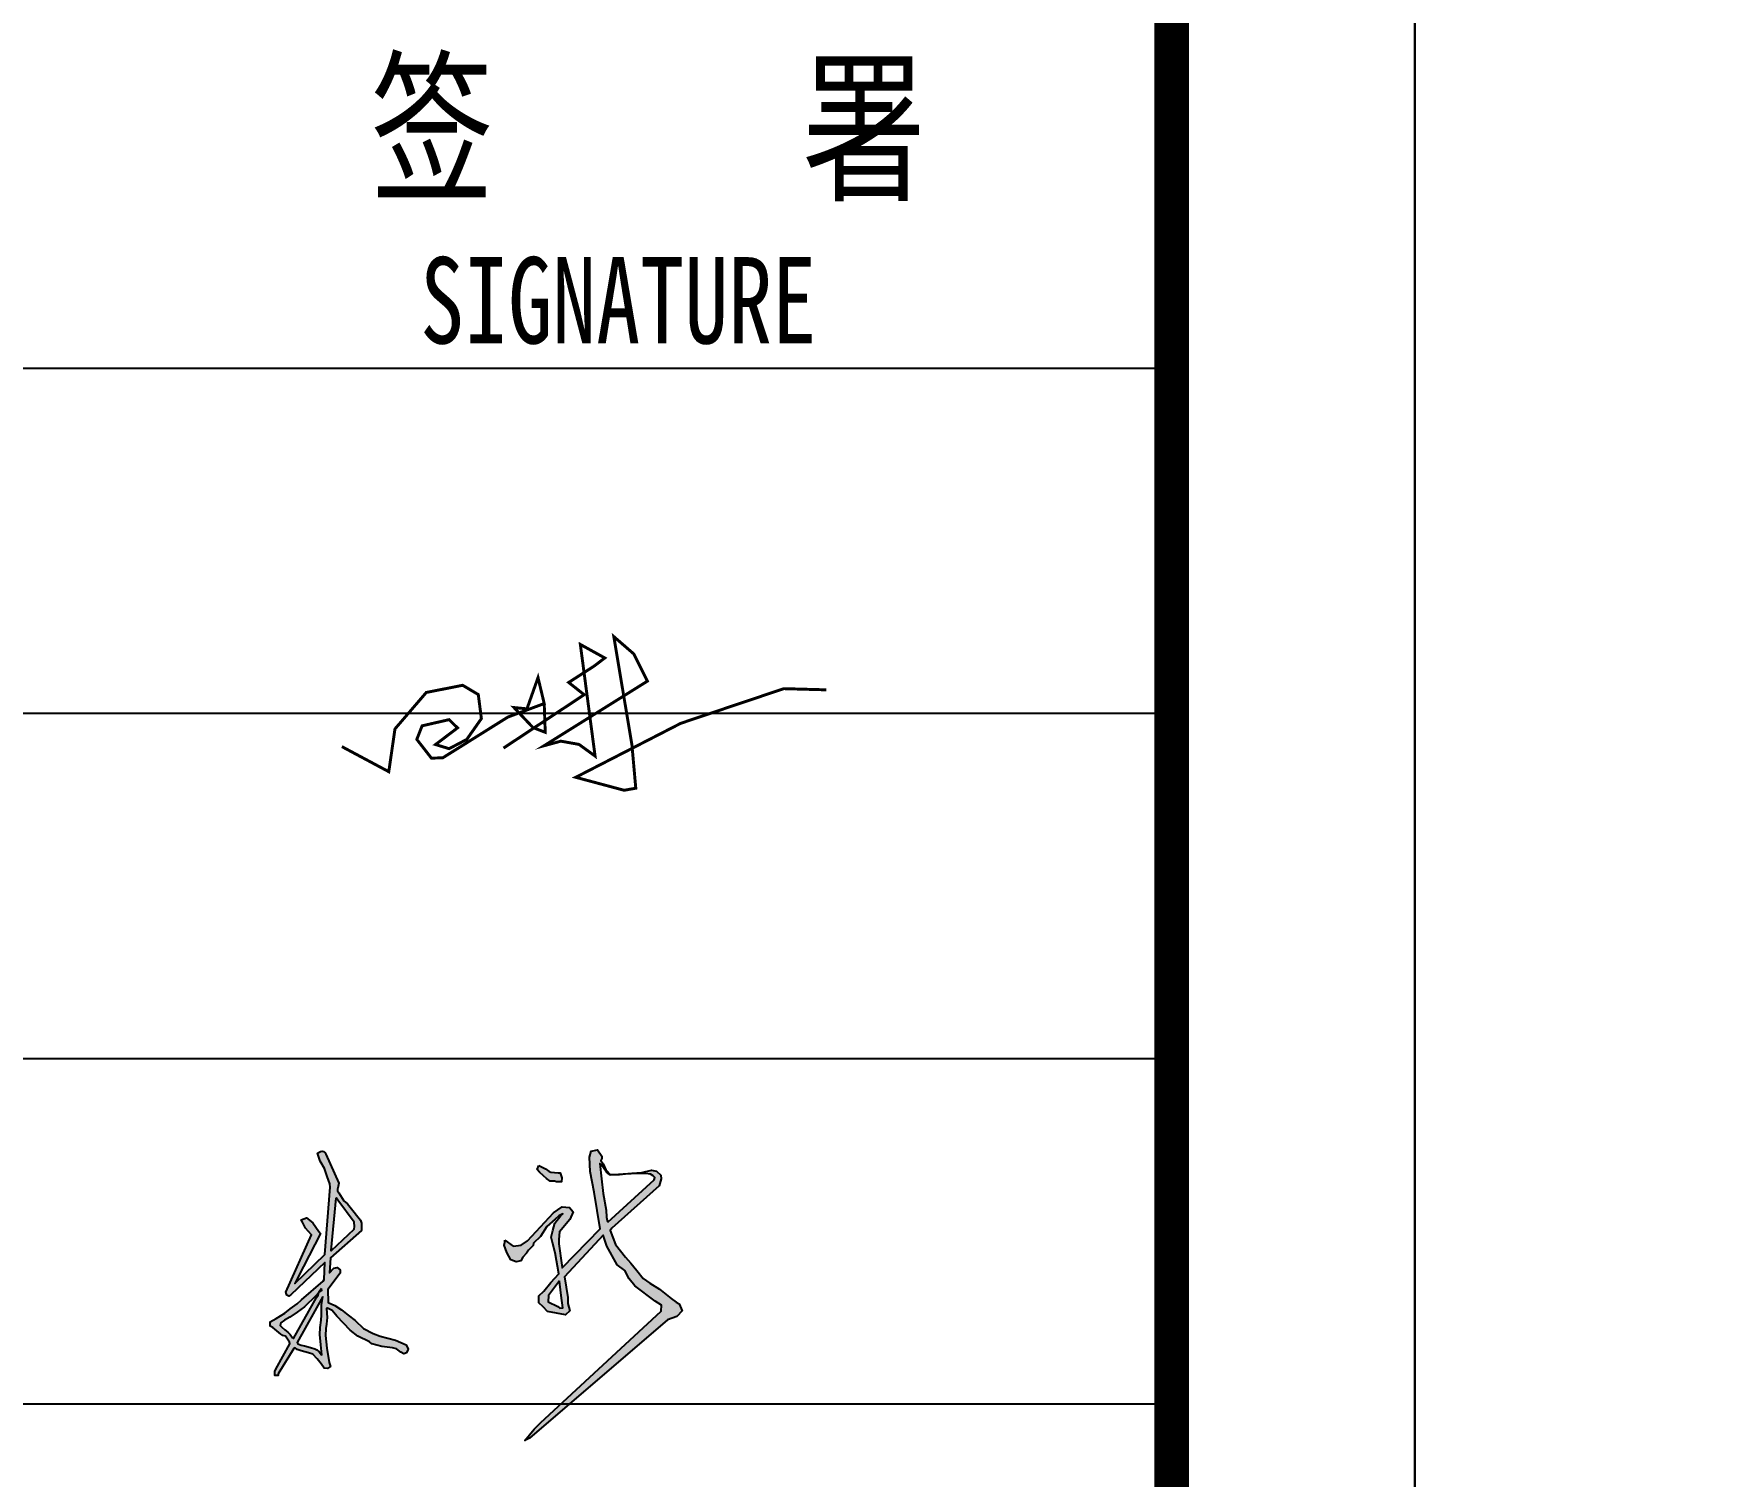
# Model space of a CAD drawing. Header units: inches. Extents: x -2316 to 955, y -265 to 742.
# Drawn here: x -1750.87 to -1716.36, y -148.05 to -118.4 of the extents above; entities that cross this region are included whole.
import ezdxf

# ---------------------------------------------------------------- set-up
doc = ezdxf.new("R2010")
doc.units = ezdxf.units.IN
doc.header["$LTSCALE"] = 1000
doc.header["$MEASUREMENT"] = 0
doc.layers.add('文字和字符', color=7, linetype='Continuous')
doc.styles.add('-宋体', font='', dxfattribs={"width": 0.8})
doc.styles.get('-宋体').set_extended_font_data('SimSun')

# ---------------------------------------------------------------- blocks, each defined once
blk = doc.blocks.new('qmzx01')
h = blk.add_hatch(color=256)
h.paths.add_polyline_path([(814930, 31810), (814638, 31524), (814644, 31539), (814668, 31584), (814889, 32014), (814872, 32035), (814815, 32118), (814751, 32167), (814700, 32148), (814712, 32126), (814741, 32066), (814801, 32001), (814548, 31441), (814558, 31411), (814578, 31401), (814598, 31416), (814931, 31730), (814926, 31558), (814703, 31367), (814659, 31325), (814592, 31277), (814540, 31234), (814456, 31184), (814397, 31149), (814396, 31123), (814396, 31106), (814421, 31095), (814502, 31028), (814521, 31015), (814545, 31008), (814593, 30941), (814450, 30687), (814442, 30665), (814440, 30639), (814443, 30625), (814475, 30625), (814475, 30639), (814634, 30900), (814661, 30880), (814698, 30865), (814772, 30847), (814813, 30833), (814857, 30789), (814895, 30738), (814926, 30695), (814959, 30693), (814987, 30712), (814974, 30751), (814951, 30892), (814938, 31016), (814942, 31085), (814948, 31126), (814953, 31194), (814948, 31288), (815003, 31260), (815049, 31207), (815178, 31068), (815254, 31008), (815370, 30953), (815391, 30936), (815490, 30907), (815568, 30898), (815593, 30896), (815633, 30886), (815677, 30853), (815707, 30836), (815733, 30845), (815749, 30881), (815728, 30926), (815623, 30971), (815474, 31010), (815406, 31036), (815309, 31084), (815227, 31163), (815160, 31214), (815095, 31268), (815030, 31310), (814963, 31339), (814962, 31467), (815082, 31627), (815082, 31659), (815052, 31682), (815019, 31674), (814977, 31631), (814988, 31778), (815291, 32045), (815291, 32115), (815281, 32145), (815179, 32273), (815153, 32306), (815118, 32336), (815070, 32415), (815055, 32437), (815058, 32460), (815067, 32509), (814942, 32792), (814935, 32806), (814919, 32819), (814905, 32822), (814889, 32819), (814860, 32803), (814887, 32725), (814929, 32652), (814954, 32572), (814981, 32503), (814985, 32468)])
h.paths.add_polyline_path([(815041, 32371), (815058, 32340), (815219, 32126), (815223, 32085), (815218, 32058), (814987, 31839)], flags=16)
h.paths.add_polyline_path([(814899, 31476), (814903, 31458), (814876, 31440), (814873, 31436), (814866, 31410), (814850, 31388), (814622, 30985), (814593, 31026), (814568, 31048), (814540, 31073), (814511, 31099), (814493, 31115), (814500, 31139), (814537, 31167), (814588, 31196), (814662, 31246), (814732, 31297), (814844, 31406), (814871, 31434)], flags=16)
h.paths.add_polyline_path([(814911, 31397), (814899, 31318), (814898, 31215), (814896, 31165), (814885, 31093), (814881, 31026), (814892, 30925), (814903, 30828), (814895, 30829), (814877, 30855), (814854, 30877), (814832, 30887), (814791, 30899), (814732, 30914), (814699, 30922), (814655, 30939)], flags=16)
for points in [[(814889, 32819), (814905, 32822), (814919, 32819), (814935, 32806), (814942, 32792), (815067, 32509), (815058, 32460), (815056, 32449), (815057, 32434), (815070, 32415), (815118, 32336), (815153, 32306), (815179, 32273), (815281, 32145), (815291, 32115), (815291, 32045), (814988, 31778), (814977, 31631), (815019, 31674), (815052, 31682), (815082, 31659), (815082, 31627), (814962, 31467), (814963, 31339), (815030, 31310), (815095, 31268), (815160, 31214), (815227, 31163), (815309, 31084), (815406, 31036), (815474, 31010), (815623, 30971), (815728, 30926), (815749, 30881), (815733, 30845), (815707, 30836), (815677, 30853), (815633, 30886), (815593, 30896), (815568, 30898), (815490, 30907), (815391, 30936), (815370, 30953), (815254, 31008), (815178, 31068), (815049, 31207), (815003, 31260), (814958, 31283), (814949, 31280), (814953, 31194), (814948, 31126), (814942, 31085), (814938, 31016), (814951, 30892), (814974, 30751), (814987, 30712), (814959, 30693), (814926, 30695), (814895, 30738), (814857, 30789), (814813, 30833), (814772, 30847), (814698, 30865), (814661, 30880), (814641, 30895), (814628, 30889), (814475, 30639), (814475, 30625), (814463, 30625), (814443, 30625), (814440, 30639), (814442, 30665), (814450, 30687), (814589, 30934), (814585, 30952), (814545, 31008), (814521, 31015), (814502, 31028), (814421, 31095), (814396, 31106), (814396, 31123), (814397, 31149), (814456, 31184), (814540, 31234), (814592, 31277), (814659, 31325), (814703, 31367), (814916, 31549), (814926, 31563), (814931, 31730), (814598, 31416), (814578, 31401), (814558, 31411), (814548, 31441), (814801, 32001), (814741, 32066), (814712, 32126), (814700, 32148), (814751, 32167), (814815, 32118), (814872, 32035), (814889, 32014), (814668, 31584), (814644, 31539), (814638, 31524), (814930, 31810), (814985, 32468), (814981, 32503), (814954, 32572), (814929, 32652), (814887, 32725), (814860, 32803), (814889, 32819)], [(815040, 32361), (814989, 31850), (814997, 31848), (815218, 32058), (815223, 32085), (815219, 32126), (815058, 32340), (815046, 32362)], [(814911, 31397), (814660, 30949), (814666, 30935), (814699, 30922), (814732, 30914), (814791, 30899), (814832, 30887), (814854, 30877), (814877, 30855), (814895, 30829), (814903, 30828), (814892, 30925), (814881, 31026), (814885, 31093), (814896, 31165), (814898, 31215), (814899, 31318), (814911, 31397)]]:
    blk.add_lwpolyline(points, close=True)
blk.add_lwpolyline([(814899, 31476), (814871, 31434), (814844, 31406), (814732, 31297), (814662, 31246), (814588, 31196), (814537, 31167), (814500, 31139), (814493, 31115), (814511, 31099), (814540, 31073), (814568, 31048), (814593, 31026), (814616, 30993), (814624, 30987), (814850, 31388), (814866, 31410), (814873, 31438), (814903, 31458), (814899, 31476)])
blk = doc.blocks.new('qmzx02')
h = blk.add_hatch(color=256)
h.paths.add_polyline_path([(813108, 27258), (813478, 27591), (813494, 27645), (813493, 27674), (813459, 27704), (813418, 27713), (813343, 27693), (813266, 27688), (813195, 27681), (813234, 27684), (813260, 27685), (813321, 27686), (813372, 27686), (813410, 27682), (813432, 27669), (813446, 27654), (813440, 27637), (813077, 27305), (813071, 27319), (813067, 27345), (813063, 27399), (813040, 27530), (813027, 27644), (813014, 27764), (813025, 27758), (813066, 27696), (813093, 27675), (813100, 27676), (813061, 27716), (813041, 27762), (813021, 27788), (813031, 27804), (813031, 27821), (812997, 27871), (812945, 27861), (812933, 27814), (812939, 27701), (812970, 27540), (813017, 27254), (812719, 26948), (812717, 26967), (812693, 27135), (812693, 27169), (812697, 27230), (812779, 27327), (812806, 27387), (812776, 27419), (812718, 27426), (812652, 27377), (812446, 27160), (812398, 27126), (812336, 27116), (812270, 27165), (812270, 27148), (812265, 27124), (812285, 27067), (812317, 27011), (812359, 26995), (812396, 27002), (812410, 27031), (812439, 27062), (812454, 27085), (812491, 27121), (812494, 27140), (812549, 27194), (812599, 27272), (812664, 27328), (812692, 27355), (812723, 27370), (812709, 27357), (812690, 27334), (812661, 27296), (812646, 27239), (812634, 27187), (812642, 27145), (812663, 27064), (812692, 26900), (812631, 26832), (812574, 26765), (812536, 26729), (812535, 26674), (812571, 26642), (812605, 26606), (812746, 26580), (812778, 26611), (812764, 26669), (812763, 26714), (812737, 26877), (813039, 27202), (813070, 27116), (813150, 26972), (813209, 26927), (813245, 26860), (813288, 26806), (813447, 26685), (813498, 26654), (813494, 26609), (812548, 25733), (812499, 25682), (812427, 25595), (812464, 25613), (813545, 26539), (813617, 26566), (813660, 26610), (813637, 26666), (813613, 26679), (813574, 26706), (813481, 26779), (813405, 26827), (813353, 26863), (813305, 26927), (813257, 26984), (813214, 27030), (813177, 27081), (813137, 27131), (813096, 27240)])
h.paths.add_polyline_path([(812698, 26846), (812701, 26820), (812712, 26731), (812723, 26633), (812700, 26631), (812684, 26645), (812610, 26682), (812613, 26731)], flags=16)
h.paths.add_polyline_path([(812704, 27692), (812687, 27692), (812631, 27698), (812617, 27701), (812589, 27722), (812536, 27748), (812522, 27718), (812541, 27697), (812573, 27668), (812595, 27647), (812626, 27626), (812658, 27627), (812675, 27621), (812714, 27622), (812717, 27653)], flags=17)
for points in [[(812270, 27165), (812336, 27116), (812398, 27126), (812446, 27160), (812652, 27377), (812718, 27426), (812776, 27419), (812806, 27387), (812779, 27327), (812697, 27230), (812693, 27169), (812693, 27135), (812717, 26967), (812719, 26948), (813017, 27254), (812970, 27540), (812939, 27701), (812933, 27814), (812945, 27861), (812997, 27871), (813031, 27821), (813031, 27804), (813021, 27788), (813041, 27762), (813061, 27716), (813099, 27677), (813168, 27678), (813266, 27688), (813343, 27693), (813418, 27713), (813459, 27704), (813493, 27674), (813494, 27645), (813478, 27591), (813108, 27258), (813096, 27240), (813137, 27131), (813177, 27081), (813214, 27030), (813257, 26984), (813305, 26927), (813353, 26863), (813405, 26827), (813481, 26779), (813574, 26706), (813613, 26679), (813637, 26666), (813660, 26610), (813617, 26566), (813545, 26539), (812464, 25613), (812427, 25595), (812499, 25682), (812548, 25733), (813494, 26609), (813498, 26654), (813447, 26685), (813288, 26806), (813245, 26860), (813209, 26927), (813150, 26972), (813070, 27116), (813039, 27202), (812737, 26877), (812763, 26714), (812764, 26669), (812778, 26611), (812746, 26580), (812605, 26606), (812571, 26642), (812535, 26674), (812536, 26729), (812574, 26765), (812631, 26832), (812692, 26900), (812663, 27064), (812642, 27145), (812634, 27187), (812646, 27239), (812661, 27296), (812690, 27334), (812709, 27357), (812723, 27370), (812692, 27355), (812664, 27328), (812599, 27272), (812549, 27194), (812494, 27140), (812491, 27121), (812454, 27085), (812439, 27062), (812410, 27031), (812396, 27002), (812359, 26995), (812317, 27011), (812285, 27067), (812265, 27124), (812270, 27148)], [(813077, 27305), (813440, 27637), (813446, 27654), (813432, 27669), (813410, 27682), (813372, 27686), (813321, 27686), (813260, 27685), (813234, 27684), (813124, 27676), (813093, 27675), (813066, 27696), (813025, 27758), (813014, 27764), (813027, 27644), (813040, 27530), (813063, 27399), (813067, 27345), (813071, 27319)], [(812698, 26846), (812613, 26731), (812610, 26682), (812684, 26645), (812700, 26631), (812723, 26633), (812712, 26731), (812701, 26820)]]:
    blk.add_lwpolyline(points, close=True)
blk.add_lwpolyline([(812536, 27748), (812589, 27722), (812617, 27701), (812631, 27698), (812687, 27692), (812704, 27692), (812717, 27653), (812714, 27622), (812675, 27621), (812658, 27627), (812626, 27626), (812595, 27647), (812573, 27668), (812541, 27697), (812522, 27718), (812536, 27748)])
blk = doc.blocks.new('田琳')
at = {"const_width": 20}
for points in [[(38170, 43531), (38717, 43893), (38612, 43976), (38783, 44086), (38857, 44142), (38691, 44234), (38791, 43477), (38682, 43556), (38559, 43578), (38445, 43547), (39146, 43985), (39054, 44169), (38918, 44287), (39041, 43552), (39067, 43259), (38988, 43245), (38660, 43333), (39372, 43699), (40071, 43934), (40071, 43934), (40359, 43926)], [(37074, 43541), (37392, 43371), (37434, 43661), (37646, 43908), (37893, 43957), (37999, 43894), (38020, 43731), (37921, 43590), (37801, 43527), (37709, 43555), (37858, 43668), (37801, 43724), (37618, 43682), (37582, 43590), (37681, 43463), (37758, 43465), (38199, 43741), (38446, 43833), (38404, 44009), (38329, 43797), (38241, 43806), (38370, 43670), (38453, 43638), (38446, 43833)]]:
    blk.add_lwpolyline(points, dxfattribs=at)
blk = doc.blocks.new('A$C457D6534')
at = {"xscale": 0.0060673535972228, "yscale": 0.0060673535972228, "zscale": 0.0060673535972228}
blk.add_blockref('田琳', (-205, -262), dxfattribs=at)
at = {"style": '-宋体', "width": 0.75}
blk.add_text('田  琳', height=3, dxfattribs=at).set_placement((0, 6))
blk = doc.blocks.new('A$C08DD397D')
at = {"xscale": 0.0060673535972228, "yscale": 0.0060673535972228, "zscale": 0.0060673535972228}
blk.add_blockref('田琳', (-224.912, -262.323), dxfattribs=at)
blk = doc.blocks.new('TKK')
at = {"layer": '文字和字符'}
for p, q in [((1065.4, 279.806), (1179, 279.806)), ((1065.4, 265.606), (1179, 265.606)), ((1065.4, 251.406), (1179, 251.406)), ((1065.4, 237.206), (1179, 237.206))]:
    blk.add_line(p, q, dxfattribs=at)
blk.add_lwpolyline([(0, 0), (1189, 0), (1189, 841), (0, 841)], close=True, dxfattribs=at)
for points, const_width in [([(1065.4, 831), (1179, 831), (1179, 10.006), (1065.4, 10.006)], 1.42), ([(25, 10), (1179, 10), (1179, 831), (25, 831)], 1)]:
    blk.add_lwpolyline(points, close=True, dxfattribs=dict(at, const_width=const_width))
at = {"layer": '文字和字符', "color": 7}
blk.add_blockref('A$C08DD397D', (1144.83, 262.38), dxfattribs=at)
at = {"layer": '文字和字符', "color": 7, "xscale": 0.0009999999999763531, "yscale": 0.0009999999999763531, "zscale": 0.0009999999999763531}
blk.add_blockref('A$C457D6534', (1160.345, 264.732), dxfattribs=at)
at = {"layer": '文字和字符'}
for name, p, xscale, yscale, zscale in [('qmzx01', (-2278.555, 109.744), 0.004199999999855208, 0.004199999999855208, 0.004199999999855208), ('qmzx02', (-3112.852, 101.322), 0.005249999999932697, 0.005249999999932697, 0.005249999999932697)]:
    blk.add_blockref(name, p, dxfattribs=dict(at, xscale=xscale, yscale=yscale, zscale=zscale))
at = {"layer": '文字和字符', "style": '-宋体', "width": 0.75}
for s, height, p in [('签     署', 4.97, (1146.027, 287.196)), ('SIGNATURE', 3.55, (1148.077, 280.821))]:
    blk.add_text(s, height=height, dxfattribs=at).set_placement(p)

msp = doc.modelspace()

# ---------------------------------------------------------------- block references
at = {"xscale": 0.4995794785534144, "yscale": 0.4995794785534144, "zscale": 0.4995794785534144}
for p in [(-2316.481, -265.059), (-1722.481, -265.059)]:
    msp.add_blockref('TKK', p, dxfattribs=at)

doc.saveas('drawing.dxf')
